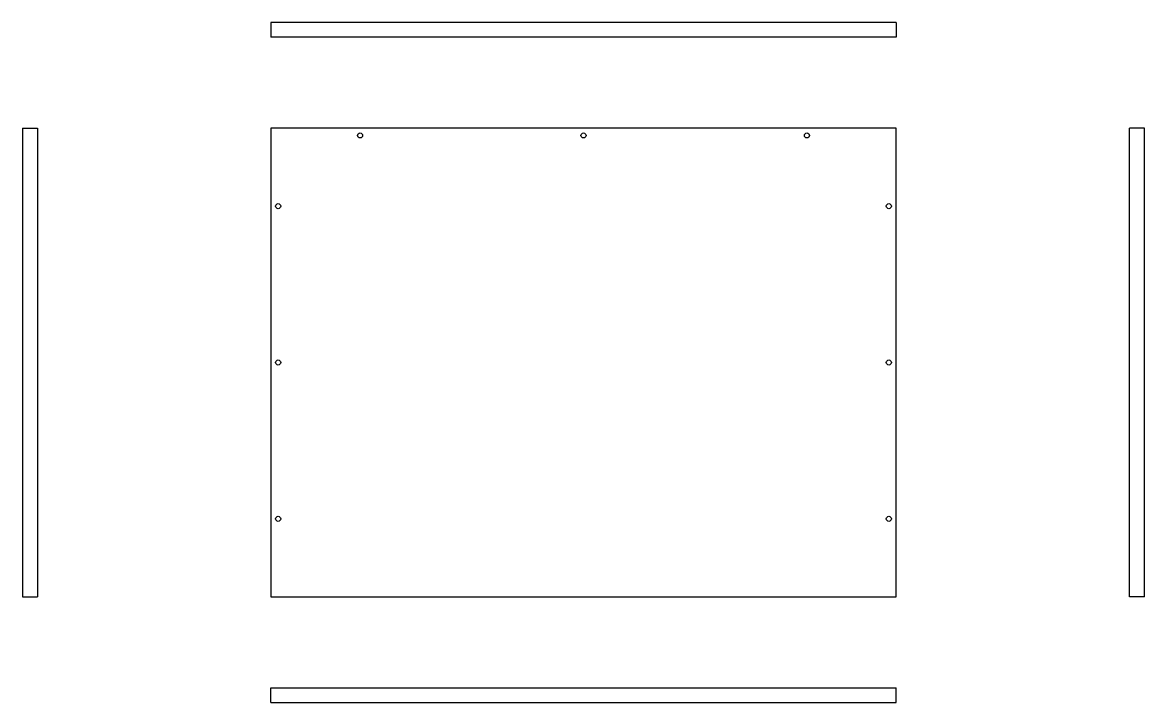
# Model space of a CAD drawing. Extents: x 69 to 351, y -204 to -33.
import ezdxf

# ---------------------------------------------------------------- set-up
doc = ezdxf.new("R2010")
doc.units = 0

# ---------------------------------------------------------------- blocks, each defined once
blk = doc.blocks.new('Ortho1')
at = {"color": 0, "linetype": 'BYBLOCK'}
for p, q in [((-210, 170), (-210, -145)), ((210, 170), (-210, 170)), ((210, -145), (210, 170)), ((-210, -145), (210, -145))]:
    blk.add_line(p, q, dxfattribs=at)
for centre in [(-150, 165), (0, 165), (150, 165), (-205, 117.5), (205, 117.5), (-205, 12.5), (205, 12.5), (-205, -92.5), (205, -92.5)]:
    blk.add_circle(centre, 1.7, dxfattribs=at)
blk = doc.blocks.new('Ortho0011')
at = {"color": 0, "linetype": 'BYBLOCK'}
for p, q in [((-240, 145), (-250, 145)), ((-250, -170), (-250, 145)), ((-240, -170), (-240, 145)), ((-240, -170), (-250, -170))]:
    blk.add_line(p, q, dxfattribs=at)
blk = doc.blocks.new('Ortho0021')
at = {"color": 0, "linetype": 'BYBLOCK'}
for p, q in [((240, 210), (250, 210)), ((240, 210), (240, -210)), ((250, 210), (250, -210)), ((240, -210), (250, -210))]:
    blk.add_line(p, q, dxfattribs=at)
blk = doc.blocks.new('Ortho0031')
at = {"color": 0, "linetype": 'BYBLOCK'}
for p, q in [((240, 145), (250, 145)), ((240, 145), (240, -170)), ((250, 145), (250, -170)), ((240, -170), (250, -170))]:
    blk.add_line(p, q, dxfattribs=at)
blk = doc.blocks.new('Ortho0041')
at = {"color": 0, "linetype": 'BYBLOCK'}
for p, q in [((-240, 210), (-250, 210)), ((-250, -210), (-250, 210)), ((-240, -210), (-240, 210)), ((-240, -210), (-250, -210))]:
    blk.add_line(p, q, dxfattribs=at)

msp = doc.modelspace()

# ---------------------------------------------------------------- block references
at = {"xscale": 0.375, "yscale": 0.375, "zscale": 0.375}
for name, p, rotation in [('Ortho0021', (210, 57.15625), -90.0000026563), ('Ortho0011', (-21.25, -123.1875), -180.000005313), ('Ortho0031', (441.25, -123.1875), -180.000005313), ('Ortho0041', (210, -294.15625), -90.0000026563)]:
    msp.add_blockref(name, p, dxfattribs=dict(at, rotation=rotation))
msp.add_blockref('Ortho1', (210, -123.1875), dxfattribs=at)

doc.saveas('drawing.dxf')
